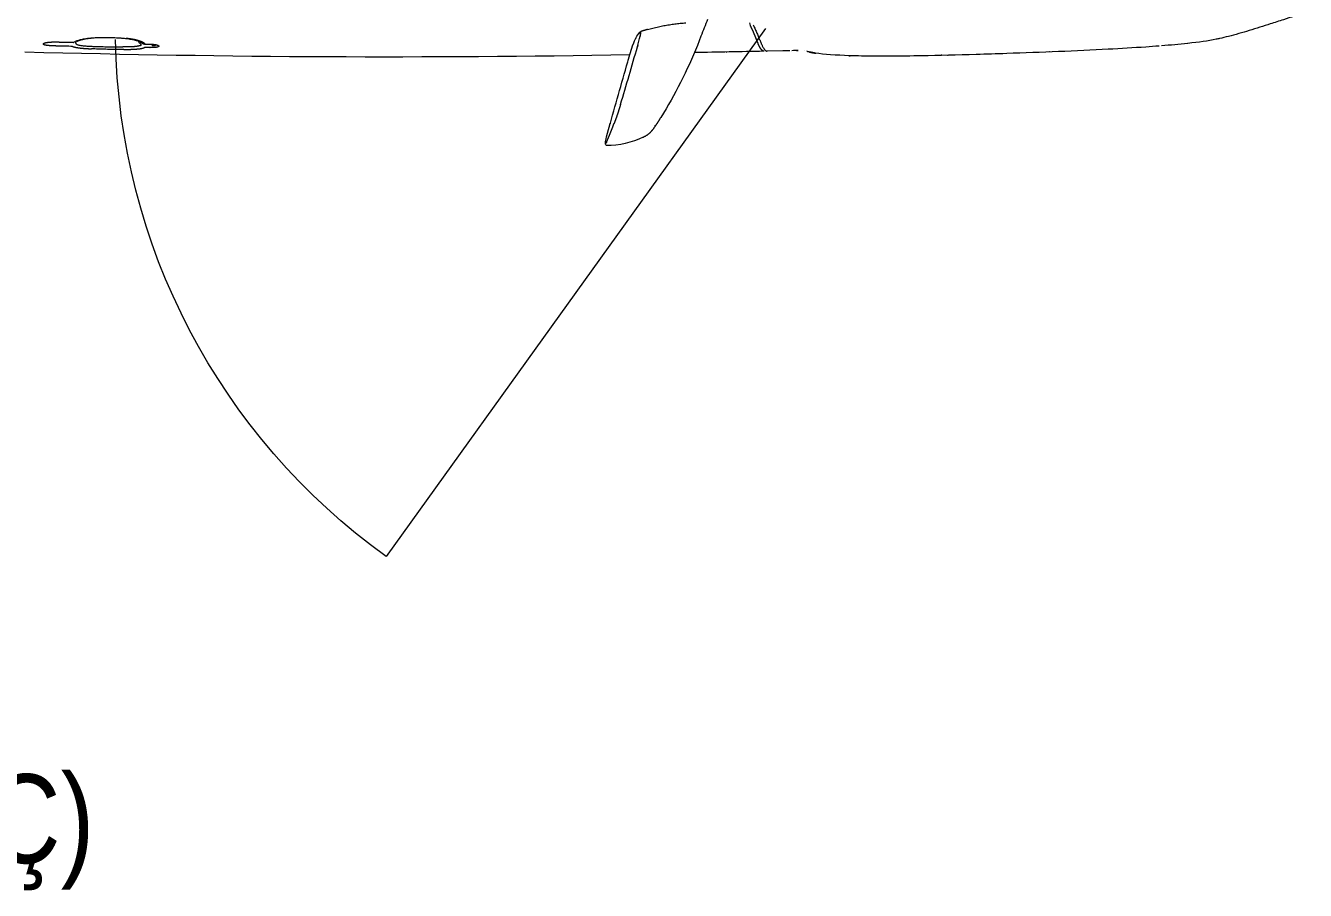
# Model space of a CAD drawing. Extents: x -1073 to 35213, y -1180 to 6950.
# Drawn here: x 18776.1 to 18992.4, y 2379.2 to 2525.3 of the extents above; entities that cross this region are included whole.
import ezdxf
from ezdxf.enums import TextEntityAlignment as Align

# ---------------------------------------------------------------- set-up
doc = ezdxf.new("R2010")
doc.units = 0
doc.header["$LTSCALE"] = 25
doc.layers.get('0').update_dxf_attribs({"color": 9, "lineweight": 9})
doc.layers.add('04', color=9, linetype='Continuous', lineweight=9)
doc.layers.add('21', color=9, linetype='Continuous', lineweight=9)
doc.styles.add('MuuM_TEXT-STANDART', font='ARIALN.TTF')

# ---------------------------------------------------------------- blocks, each defined once
blk = doc.blocks.new('p-araba-polo')
for p, q in [((1.2434, -0.7769), (1.8845, -1.6687)), ((1.2704, -0.7677), (1.2691, -0.7722)), ((1.3524, -0.7899), (1.3581, -0.8058))]:
    blk.add_line(p, q)
at = {"flags": 128}
for points in [[(1.2022, -0.8147), (1.2141, -0.8149), (1.2407, -0.8155)], [(1.5137, -0.9707), (1.5136, -0.9695), (1.5134, -0.9681)]]:
    blk.add_lwpolyline(points, dxfattribs=at)
blk.add_arc((1.2434, -0.7769), 1.0984, 305.7081, 359.024)
for points, degree, knots in [([(0.3308, -0.7495), (0.3436, -0.7542), (0.3636, -0.7609), (0.3938, -0.7706), (0.4254, -0.7806), (0.4544, -0.789), (0.4711, -0.793), (0.4757, -0.7941)], 3, [0, 0, 0, 0, 0.260213, 0.420209, 0.662967, 0.897224, 1, 1, 1, 1]), ([(1.2641, -0.7711), (1.2629, -0.7735), (1.2606, -0.7782), (1.2576, -0.7851), (1.2549, -0.7918), (1.2524, -0.798), (1.251, -0.8014), (1.2503, -0.8031)], 3, [0, 0, 0, 0, 0.200006, 0.400013, 0.600017, 0.800016, 1, 1, 1, 1]), ([(1.4428, -0.7788), (1.4397, -0.778), (1.4335, -0.7763), (1.4242, -0.7741), (1.4149, -0.7722), (1.4057, -0.7706), (1.3964, -0.7693), (1.3872, -0.7682), (1.3811, -0.7677), (1.3781, -0.7674)], 3, [0, 0, 0, 0, 0.142855, 0.285712, 0.42857, 0.571428, 0.714286, 0.857143, 1, 1, 1, 1]), ([(0.4758, -0.7941), (0.4779, -0.7946), (0.4931, -0.7978), (0.5106, -0.8003), (0.5297, -0.8023)], 3, [0, 0, 0, 0, 0.124213, 1, 1, 1, 1]), ([(1.4624, -0.7935), (1.4598, -0.7889), (1.4571, -0.7846), (1.4542, -0.7825), (1.4531, -0.782)], 3, [0, 0, 0, 0, 0.780073, 1, 1, 1, 1]), ([(2.297, -0.8017), (2.2972, -0.8016), (2.301, -0.7987), (2.3136, -0.7955), (2.3248, -0.7943)], 3, [0, 0, 0, 0, 0.178952, 1, 1, 1, 1]), ([(2.3008, -0.8016), (2.3013, -0.8011), (2.3022, -0.8), (2.3025, -0.7993), (2.3027, -0.799)], 3, [0, 0, 0, 0, 0.509408, 1, 1, 1, 1]), ([(2.3786, -0.7927), (2.3767, -0.7926), (2.373, -0.7924), (2.3675, -0.7922), (2.362, -0.7922), (2.3565, -0.7921), (2.3511, -0.7922), (2.3456, -0.7924), (2.3402, -0.7926), (2.3347, -0.7929), (2.3293, -0.7932), (2.3257, -0.7936), (2.3238, -0.7938)], 3, [0, 0, 0, 0, 0.102987, 0.20371, 0.303045, 0.401606, 0.499856, 0.598179, 0.696932, 0.796495, 0.89732, 1, 1, 1, 1]), ([(2.4127, -0.8005), (2.4122, -0.8001), (2.4111, -0.7995), (2.409, -0.7985), (2.4066, -0.7976), (2.4038, -0.7967), (2.4007, -0.7958), (2.3974, -0.7951), (2.3938, -0.7944), (2.3902, -0.7939), (2.3864, -0.7934), (2.3825, -0.793), (2.3799, -0.7928), (2.3786, -0.7927)], 3, [0, 0, 0, 0, 0.094086, 0.18838, 0.282166, 0.375067, 0.46693, 0.557743, 0.647572, 0.736525, 0.824751, 0.912466, 1, 1, 1, 1]), ([(0.578, -0.8067), (0.5852, -0.8073), (0.6136, -0.8094), (0.6943, -0.8142), (0.7938, -0.8181), (0.9022, -0.8216), (0.9869, -0.8238), (1.0486, -0.8241), (1.0808, -0.8236)], 3, [0, 0, 0, 0, 0.049552, 0.182368, 0.511137, 0.607099, 0.78604, 1, 1, 1, 1]), ([(0.5894, -0.8074), (0.5894, -0.8074), (0.5894, -0.8074), (0.5894, -0.8074), (0.5894, -0.8074), (0.5894, -0.8074), (0.5894, -0.8074), (0.5894, -0.8074), (0.5894, -0.8074), (0.5894, -0.8074), (0.5894, -0.8074), (0.5894, -0.8074), (0.5894, -0.8074), (0.5894, -0.8074), (0.5894, -0.8074)], 7, [0, 0, 0, 0, 0, 0, 0, 0, 1, 1, 1, 1, 1, 1, 1, 1, 1, 1, 1, 1, 1, 1, 1]), ([(1.1685, -0.817), (1.1673, -0.8173), (1.1645, -0.8178), (1.1614, -0.8183), (1.1596, -0.8186)], 3, [0, 0, 0, 0, 0.431347, 1, 1, 1, 1]), ([(1.1747, -0.8151), (1.1747, -0.8151), (1.1747, -0.8151), (1.1747, -0.8151), (1.1747, -0.8151), (1.1747, -0.8151), (1.1747, -0.8151), (1.1747, -0.8151), (1.1747, -0.8151), (1.1747, -0.8151), (1.1747, -0.8151)], 5, [0, 0, 0, 0, 0, 0, 1, 1, 1, 1, 1, 1.000001, 1.000001, 1.000001, 1.000001, 1.000001, 1.000001]), ([(1.1747, -0.8151), (1.1747, -0.8151), (1.1747, -0.8151), (1.1747, -0.8151), (1.1747, -0.8151), (1.1747, -0.8151), (1.1747, -0.8151)], 3, [0, 0, 0, 0, 1, 1, 1, 1.000001, 1.000001, 1.000001, 1.000001]), ([(1.1766, -0.815), (1.1766, -0.815), (1.1766, -0.815), (1.1766, -0.815), (1.1766, -0.815), (1.1766, -0.815), (1.1766, -0.815)], 3, [0, 0, 0, 0, 1, 1, 1, 1, 1, 1, 1]), ([(1.191, -0.8144), (1.1909, -0.8144), (1.1897, -0.8144), (1.1862, -0.8144), (1.1896, -0.8144), (1.1952, -0.8145), (1.1986, -0.8146)], 3, [0, 0, 0, 0, 0.113468, 0.583142, 0.713373, 1, 1, 1, 1]), ([(1.2503, -0.8031), (1.2499, -0.8039), (1.2491, -0.8056), (1.2481, -0.8076), (1.2471, -0.8093), (1.2462, -0.8107), (1.2453, -0.8119), (1.2445, -0.8129), (1.2438, -0.8137), (1.2431, -0.8143), (1.2425, -0.8148), (1.2419, -0.8151), (1.2414, -0.8154), (1.241, -0.8155), (1.2407, -0.8155), (1.2406, -0.8155)], 3, [0, 0, 0, 0, 0.07794, 0.15591, 0.233922, 0.311977, 0.39007, 0.468193, 0.546341, 0.624507, 0.702688, 0.780882, 0.859085, 0.937296, 1, 1, 1, 1]), ([(1.2457, -0.8156), (1.2458, -0.8156), (1.2463, -0.8156), (1.2468, -0.8154), (1.2471, -0.8153)], 3, [0, 0, 0, 0, 0.428562, 1, 1, 1, 1]), ([(1.3093, -0.8169), (1.3093, -0.8169), (1.3091, -0.8171), (1.3093, -0.8173), (1.3095, -0.8173), (1.3096, -0.8173)], 3, [0, 0, 0, 0, 0.249605, 0.624714, 1, 1, 1, 1]), ([(2.2716, -0.8049), (2.2712, -0.805), (2.2703, -0.8053), (2.2693, -0.8057), (2.2687, -0.8062), (2.2682, -0.8066), (2.2682, -0.8069), (2.2682, -0.8071)], 3, [0, 0, 0, 0, 0.200032, 0.399941, 0.599916, 0.79985, 1, 1, 1, 1]), ([(2.2737, -0.8044), (2.2733, -0.8045), (2.2726, -0.8046), (2.2719, -0.8048), (2.2716, -0.8049)], 3, [0, 0, 0, 0, 0.50004, 1, 1, 1, 1]), ([(2.2722, -0.8088), (2.2727, -0.8089), (2.2738, -0.8091), (2.2758, -0.8092), (2.2772, -0.8093), (2.2779, -0.8094)], 3, [0, 0, 0, 0, 0.335117, 0.665479, 1, 1, 1, 1]), ([(2.2768, -0.8039), (2.2763, -0.804), (2.2752, -0.8041), (2.2742, -0.8043), (2.2737, -0.8044)], 3, [0, 0, 0, 0, 0.500746, 1, 1, 1, 1]), ([(2.2741, -0.8055), (2.2741, -0.8055), (2.2742, -0.8056), (2.2743, -0.8056), (2.2744, -0.8057), (2.2746, -0.8057), (2.2748, -0.8058), (2.275, -0.8058), (2.2752, -0.8058), (2.2754, -0.8059), (2.2757, -0.8059), (2.2759, -0.8059), (2.2762, -0.8059), (2.2765, -0.8059), (2.2768, -0.8059), (2.277, -0.8059), (2.2773, -0.8059), (2.2776, -0.8059), (2.2779, -0.8059), (2.2782, -0.8059), (2.2785, -0.8058), (2.2787, -0.8058), (2.279, -0.8058), (2.2792, -0.8057), (2.2794, -0.8057), (2.2796, -0.8056), (2.2797, -0.8056), (2.2798, -0.8055), (2.2799, -0.8054), (2.28, -0.8054), (2.28, -0.8053), (2.28, -0.8053), (2.28, -0.8052), (2.2799, -0.8051), (2.2798, -0.8051), (2.2797, -0.805), (2.2796, -0.805), (2.2794, -0.805), (2.2792, -0.8049), (2.2791, -0.8049), (2.2788, -0.8048), (2.2786, -0.8048), (2.2783, -0.8048), (2.2781, -0.8048), (2.2778, -0.8048), (2.2775, -0.8047), (2.2773, -0.8047), (2.277, -0.8047), (2.2767, -0.8048), (2.2764, -0.8048), (2.2761, -0.8048), (2.2758, -0.8048), (2.2755, -0.8048), (2.2753, -0.8049), (2.275, -0.8049), (2.2748, -0.805), (2.2746, -0.805), (2.2744, -0.8051), (2.2743, -0.8051), (2.2742, -0.8052), (2.2741, -0.8052), (2.274, -0.8053), (2.274, -0.8054), (2.274, -0.8054), (2.2741, -0.8055)], 2, [0, 0, 0, 0.03125, 0.03125, 0.0625, 0.0625, 0.09375, 0.09375, 0.125, 0.125, 0.15625, 0.15625, 0.1875, 0.1875, 0.21875, 0.21875, 0.25, 0.25, 0.28125, 0.28125, 0.3125, 0.3125, 0.34375, 0.34375, 0.375, 0.375, 0.40625, 0.40625, 0.4375, 0.4375, 0.46875, 0.46875, 0.5, 0.5, 0.53125, 0.53125, 0.5625, 0.5625, 0.59375, 0.59375, 0.625, 0.625, 0.65625, 0.65625, 0.6875, 0.6875, 0.71875, 0.71875, 0.75, 0.75, 0.78125, 0.78125, 0.8125, 0.8125, 0.84375, 0.84375, 0.875, 0.875, 0.90625, 0.90625, 0.9375, 0.9375, 0.96875, 0.96875, 1, 1, 1]), ([(2.2779, -0.8094), (2.2791, -0.8094), (2.2814, -0.8095), (2.2838, -0.8095), (2.285, -0.8094)], 3, [0, 0, 0, 0, 0.498978, 1, 1, 1, 1]), ([(2.297, -0.8017), (2.2969, -0.8018), (2.2963, -0.8023), (2.295, -0.803), (2.2938, -0.8032), (2.2932, -0.8032)], 3, [0, 0, 0, 0, 0.130291, 0.564489, 1, 1, 1, 1]), ([(2.2983, -0.8049), (2.2987, -0.8043), (2.2995, -0.8032), (2.3004, -0.8021), (2.3008, -0.8016)], 3, [0, 0, 0, 0, 0.500003, 1, 1, 1, 1]), ([(2.2989, -0.8054), (2.2988, -0.8053), (2.2986, -0.8052), (2.2984, -0.805), (2.2983, -0.8049)], 3, [0, 0, 0, 0, 0.500356, 1, 1, 1, 1]), ([(2.2986, -0.8051), (2.2986, -0.8051), (2.2986, -0.8051), (2.2986, -0.8051), (2.2986, -0.8051), (2.2986, -0.8051), (2.2986, -0.8051), (2.2986, -0.8051), (2.2986, -0.8051), (2.2986, -0.8051), (2.2986, -0.8051)], 5, [0, 0, 0, 0, 0, 0, 1, 1, 1, 1, 1, 1.000001, 1.000001, 1.000001, 1.000001, 1.000001, 1.000001]), ([(2.2998, -0.8059), (2.2997, -0.8058), (2.2993, -0.8057), (2.2991, -0.8055), (2.2989, -0.8054)], 3, [0, 0, 0, 0, 0.50055, 1, 1, 1, 1]), ([(2.3275, -0.8125), (2.3294, -0.8126), (2.333, -0.8126), (2.3386, -0.8125), (2.3441, -0.8125), (2.3495, -0.8124), (2.355, -0.8123), (2.3604, -0.8122), (2.3659, -0.8121), (2.3713, -0.8119), (2.3768, -0.8117), (2.3804, -0.8115), (2.3822, -0.8115)], 3, [0, 0, 0, 0, 0.102849, 0.203676, 0.303192, 0.4019, 0.500189, 0.598402, 0.69691, 0.796181, 0.896881, 1, 1, 1, 1]), ([(2.38, -0.8073), (2.3784, -0.8073), (2.3751, -0.8074), (2.37, -0.8076), (2.3649, -0.8077), (2.3598, -0.8078), (2.3547, -0.8079), (2.3495, -0.808), (2.3444, -0.8081), (2.3392, -0.8082), (2.3341, -0.8083), (2.3308, -0.8083), (2.3291, -0.8083)], 3, [0, 0, 0, 0, 0.1002, 0.200233, 0.300317, 0.400316, 0.500131, 0.599928, 0.699887, 0.799935, 0.899923, 1, 1, 1, 1]), ([(2.4069, -0.804), (2.4065, -0.8042), (2.4056, -0.8046), (2.4038, -0.8051), (2.4017, -0.8055), (2.3992, -0.8059), (2.3965, -0.8062), (2.3935, -0.8065), (2.3903, -0.8067), (2.387, -0.8069), (2.3836, -0.8071), (2.3812, -0.8072), (2.38, -0.8073)], 3, [0, 0, 0, 0, 0.099981, 0.199964, 0.299947, 0.399942, 0.499946, 0.599951, 0.699957, 0.799971, 0.899986, 1, 1, 1, 1]), ([(2.4078, -0.8035), (2.4077, -0.8036), (2.4074, -0.8038), (2.4071, -0.8039), (2.4069, -0.804)], 3, [0, 0, 0, 0, 0.500231, 1, 1, 1, 1]), ([(2.4088, -0.802), (2.4088, -0.8022), (2.4086, -0.8028), (2.4081, -0.8033), (2.4078, -0.8035)], 3, [0, 0, 0, 0, 0.494147, 1, 1, 1, 1]), ([(2.4141, -0.8073), (2.4182, -0.8072), (2.4266, -0.8071), (2.4349, -0.8069), (2.4391, -0.8068)], 3, [0, 0, 0, 0, 0.500013, 1, 1, 1, 1]), ([(2.4391, -0.8068), (2.4409, -0.8067), (2.4445, -0.8066), (2.4481, -0.8064), (2.4499, -0.8063)], 3, [0, 0, 0, 0, 0.500042, 1, 1, 1, 1]), ([(2.4499, -0.8063), (2.4506, -0.8063), (2.4519, -0.8062), (2.4532, -0.8061), (2.4538, -0.8061)], 3, [0, 0, 0, 0, 0.500317, 1, 1, 1, 1]), ([(2.4538, -0.8061), (2.4544, -0.806), (2.4557, -0.8059), (2.4569, -0.8058), (2.4575, -0.8057)], 3, [0, 0, 0, 0, 0.500536, 1, 1, 1, 1]), ([(2.4595, -0.801), (2.4592, -0.8009), (2.4586, -0.8007), (2.4578, -0.8006), (2.4574, -0.8006)], 3, [0, 0, 0, 0, 0.499947, 1, 1, 1, 1]), ([(2.463, -0.8024), (2.4629, -0.8023), (2.4626, -0.802), (2.4618, -0.8016), (2.4608, -0.8013), (2.46, -0.8011), (2.4595, -0.801)], 3, [0, 0, 0, 0, 0.250841, 0.501885, 0.750982, 1, 1, 1, 1]), ([(1.4494, -0.9597), (1.4494, -0.9597), (1.4494, -0.9597), (1.4494, -0.9597), (1.4494, -0.9597), (1.4494, -0.9597), (1.4494, -0.9597)], 3, [0, 0, 0, 0, 1, 1, 1, 1.000001, 1.000001, 1.000001, 1.000001]), ([(1.4495, -0.9599), (1.4495, -0.9599), (1.4495, -0.9599), (1.4495, -0.9599), (1.4495, -0.9599), (1.4495, -0.9599), (1.4495, -0.9599)], 3, [0, 0, 0, 0, 1, 1, 1, 1.000001, 1.000001, 1.000001, 1.000001]), ([(1.4495, -0.9599), (1.4495, -0.9599), (1.4495, -0.9599), (1.4495, -0.9599), (1.4495, -0.9599), (1.4495, -0.9599), (1.4495, -0.9599)], 3, [0, 0, 0, 0, 1, 1, 1, 1.000001, 1.000001, 1.000001, 1.000001]), ([(1.4495, -0.9602), (1.4495, -0.9602), (1.4495, -0.9602), (1.4495, -0.9602), (1.4495, -0.9602), (1.4495, -0.9602), (1.4495, -0.9602)], 3, [0, 0, 0, 0, 1, 1, 1, 1, 1, 1, 1]), ([(1.4495, -0.9603), (1.4495, -0.9603), (1.4495, -0.9603), (1.4495, -0.9603), (1.4495, -0.9603), (1.4495, -0.9603), (1.4495, -0.9603)], 3, [0, 0, 0, 0, 1, 1, 1, 1, 1, 1, 1]), ([(1.4497, -0.9607), (1.4497, -0.9607), (1.4497, -0.9607), (1.4497, -0.9607), (1.4497, -0.9607), (1.4497, -0.9607), (1.4497, -0.9607)], 3, [0, 0, 0, 0, 1, 1, 1, 1.000001, 1.000001, 1.000001, 1.000001])]:
    blk.add_open_spline(points, degree=degree, knots=knots)
for points, degree in [([(1.2691, -0.7722), (1.2662, -0.7781), (1.2636, -0.7837), (1.2613, -0.7892), (1.2593, -0.7946), (1.2574, -0.7994), (1.2557, -0.8032)], 6), ([(1.3412, -0.7619), (1.3449, -0.7712), (1.3486, -0.7806), (1.3524, -0.7899)], 3), ([(1.3844, -0.7736), (1.3844, -0.7736), (1.3845, -0.7736), (1.3845, -0.7736), (1.3845, -0.7736)], 4), ([(1.3845, -0.7736), (1.3845, -0.7736), (1.3845, -0.7736), (1.3845, -0.7736)], 3), ([(1.4428, -0.7788), (1.444, -0.7792), (1.4452, -0.7795), (1.4465, -0.7799), (1.4477, -0.7803), (1.4489, -0.7807), (1.4502, -0.781), (1.4514, -0.7814), (1.4526, -0.7818)], 8), ([(1.4526, -0.7818), (1.4527, -0.7819), (1.4528, -0.7819), (1.4528, -0.7819), (1.4529, -0.7819), (1.453, -0.782), (1.4531, -0.782), (1.4532, -0.782)], 7), ([(1.4545, -0.7837), (1.4542, -0.7826), (1.4535, -0.7821), (1.4526, -0.7818)], 3), ([(1.4526, -0.7818), (1.4535, -0.7821), (1.4542, -0.7826), (1.4545, -0.7837)], 3), ([(1.4544, -0.7868), (1.4547, -0.7861), (1.4548, -0.7852), (1.4546, -0.7845)], 3), ([(1.4546, -0.7845), (1.4548, -0.7852), (1.4547, -0.7861), (1.4544, -0.7868)], 3), ([(1.455, -0.7901), (1.4547, -0.789), (1.4546, -0.7881), (1.4545, -0.7875)], 3), ([(1.4549, -0.7896), (1.4549, -0.7898), (1.455, -0.79), (1.455, -0.7901)], 3), ([(1.4597, -0.8079), (1.4579, -0.8017), (1.456, -0.795), (1.455, -0.7901)], 3), ([(1.462, -0.7931), (1.4623, -0.7933), (1.4625, -0.7937), (1.4626, -0.7941)], 3), ([(1.4626, -0.7941), (1.4625, -0.7937), (1.4623, -0.7933), (1.462, -0.7931)], 3), ([(1.4674, -0.8052), (1.4652, -0.7989), (1.4637, -0.796), (1.4624, -0.7935)], 3), ([(2.2917, -0.8033), (2.2934, -0.8013), (2.2971, -0.7992), (2.3027, -0.7971), (2.3094, -0.7957), (2.3164, -0.7946), (2.3238, -0.7938)], 6), ([(2.3027, -0.799), (2.3027, -0.7989), (2.3027, -0.7989), (2.3027, -0.7989)], 3), ([(2.3248, -0.7943), (2.3419, -0.7927), (2.3604, -0.7923), (2.3779, -0.7933)], 3), ([(2.3779, -0.7933), (2.3912, -0.7942), (2.4044, -0.7974), (2.408, -0.7997)], 3), ([(2.4088, -0.802), (2.409, -0.8013), (2.4089, -0.8007), (2.4086, -0.8)], 3), ([(2.4377, -0.7999), (2.4327, -0.8), (2.4277, -0.8001), (2.4227, -0.8002), (2.4177, -0.8003), (2.4127, -0.8005)], 5), ([(2.4486, -0.7999), (2.4464, -0.7998), (2.4443, -0.7998), (2.4421, -0.7998), (2.4399, -0.7998), (2.4377, -0.7999)], 5), ([(2.4574, -0.8006), (2.4558, -0.8003), (2.4541, -0.8001), (2.4523, -0.8), (2.4504, -0.7999), (2.4486, -0.7999)], 5), ([(0.5299, -0.8023), (0.5443, -0.8039), (0.5588, -0.8052), (0.5741, -0.8064)], 3), ([(0.7638, -0.8164), (0.7637, -0.8164), (0.7637, -0.8163), (0.7636, -0.8162), (0.7635, -0.8161), (0.7634, -0.8159)], 5), ([(0.7638, -0.8164), (0.7637, -0.8164), (0.7637, -0.8163), (0.7636, -0.8162), (0.7635, -0.8161), (0.7634, -0.8159)], 5), ([(1.1009, -0.8231), (1.1242, -0.8223), (1.1443, -0.821), (1.1589, -0.8187)], 3), ([(1.1596, -0.8186), (1.1593, -0.8187), (1.1591, -0.8187), (1.1588, -0.8188), (1.1585, -0.8188), (1.1583, -0.8188)], 5), ([(1.1596, -0.8186), (1.1593, -0.8187), (1.1591, -0.8187), (1.1588, -0.8188), (1.1585, -0.8188), (1.1583, -0.8188)], 5), ([(1.1589, -0.8187), (1.1624, -0.8182), (1.1655, -0.8176), (1.1686, -0.817)], 3), ([(1.1596, -0.8186), (1.1623, -0.8181), (1.165, -0.8176), (1.1677, -0.8171), (1.1705, -0.8166), (1.1732, -0.816)], 5), ([(1.1686, -0.817), (1.167, -0.8173), (1.1652, -0.8177), (1.1634, -0.818), (1.1615, -0.8183), (1.1596, -0.8186)], 5), ([(1.1778, -0.815), (1.1778, -0.815), (1.1778, -0.815), (1.1778, -0.815), (1.1778, -0.815), (1.1778, -0.815), (1.1778, -0.815)], 6), ([(1.1778, -0.815), (1.1778, -0.815), (1.1778, -0.815), (1.1778, -0.815), (1.1778, -0.815), (1.1778, -0.815)], 5), ([(1.2021, -0.8147), (1.2022, -0.8147), (1.2023, -0.8147), (1.2023, -0.8147)], 3), ([(1.2459, -0.8156), (1.2461, -0.8156), (1.2463, -0.8156), (1.2465, -0.8155), (1.2468, -0.8154), (1.2471, -0.8153)], 5), ([(1.2462, -0.8156), (1.2852, -0.8164), (1.3242, -0.8172), (1.3633, -0.8178)], 3), ([(1.2471, -0.8153), (1.248, -0.8148), (1.249, -0.814), (1.2503, -0.8126), (1.2518, -0.8109), (1.2536, -0.8078), (1.2557, -0.8032)], 6), ([(1.2557, -0.8032), (1.2557, -0.8032), (1.2557, -0.8032), (1.2557, -0.8032)], 3), ([(1.3096, -0.8173), (1.3094, -0.8173), (1.3093, -0.8173), (1.3092, -0.8173), (1.3091, -0.8171), (1.3092, -0.817), (1.3093, -0.8168)], 6), ([(1.3581, -0.8058), (1.3759, -0.8479), (1.3959, -0.8891), (1.4202, -0.9276)], 3), ([(1.4591, -0.8058), (1.4592, -0.8061), (1.4592, -0.8064), (1.4593, -0.8067), (1.4594, -0.807), (1.4595, -0.8073), (1.4596, -0.8076), (1.4597, -0.8079)], 7), ([(1.4597, -0.8079), (1.4595, -0.8072), (1.4593, -0.8065), (1.4591, -0.8058)], 3), ([(1.4597, -0.8079), (1.4597, -0.8079), (1.4597, -0.8079), (1.4597, -0.8079)], 3), ([(1.4597, -0.8079), (1.4597, -0.8079), (1.4597, -0.8079), (1.4597, -0.8079)], 3), ([(1.4882, -0.9052), (1.4785, -0.8731), (1.4689, -0.8405), (1.4597, -0.8079)], 3), ([(1.4673, -0.8051), (1.4674, -0.8052), (1.4675, -0.8053), (1.4675, -0.8054)], 3), ([(1.4675, -0.8054), (1.4675, -0.8053), (1.4674, -0.8052), (1.4673, -0.8051)], 3), ([(1.474, -0.8265), (1.4732, -0.8236), (1.4722, -0.8203), (1.4712, -0.817), (1.4702, -0.8138), (1.4693, -0.8107), (1.4683, -0.8078), (1.4675, -0.8054)], 7), ([(1.4726, -0.8217), (1.8132, -0.8277), (2.154, -0.8262), (2.4946, -0.8171)], 3), ([(2.2682, -0.8071), (2.2683, -0.8075), (2.2688, -0.8079), (2.2696, -0.8082), (2.2707, -0.8085), (2.2722, -0.8088)], 5), ([(2.2737, -0.8044), (2.2732, -0.8045), (2.2728, -0.8046), (2.2724, -0.8047), (2.272, -0.8048), (2.2716, -0.8049)], 5), ([(2.2839, -0.8035), (2.2825, -0.8035), (2.2809, -0.8036), (2.2796, -0.8037), (2.2782, -0.8038), (2.2768, -0.8039)], 5), ([(2.2779, -0.8094), (2.2793, -0.8094), (2.2807, -0.8094), (2.2821, -0.8095), (2.2836, -0.8095), (2.285, -0.8094)], 5), ([(2.2917, -0.8033), (2.2906, -0.8033), (2.2894, -0.8033), (2.2883, -0.8034), (2.2872, -0.8034), (2.2861, -0.8034), (2.285, -0.8035), (2.2839, -0.8035)], 7), ([(2.2917, -0.8033), (2.2891, -0.8034), (2.2865, -0.8034), (2.2839, -0.8035)], 3), ([(2.285, -0.8094), (2.2867, -0.8094), (2.2881, -0.8094), (2.2897, -0.8094), (2.2913, -0.8094), (2.2929, -0.8094)], 5), ([(2.285, -0.8094), (2.2876, -0.8094), (2.2902, -0.8094), (2.2929, -0.8094)], 3), ([(2.2932, -0.8032), (2.2927, -0.8032), (2.2922, -0.8033), (2.2917, -0.8033)], 3), ([(2.2932, -0.8032), (2.2929, -0.8033), (2.2926, -0.8033), (2.2923, -0.8033), (2.292, -0.8033), (2.2917, -0.8033)], 5), ([(2.3275, -0.8125), (2.3198, -0.8125), (2.3127, -0.8123), (2.3055, -0.812), (2.2994, -0.8115), (2.2952, -0.8105), (2.2929, -0.8094)], 6), ([(2.2983, -0.8049), (2.2984, -0.805), (2.2985, -0.805), (2.2986, -0.8051), (2.2986, -0.8052), (2.2987, -0.8053), (2.2988, -0.8053), (2.2989, -0.8054)], 7), ([(2.2989, -0.8054), (2.2992, -0.8056), (2.2995, -0.8057), (2.2998, -0.8059)], 3), ([(2.2998, -0.8059), (2.302, -0.8069), (2.3057, -0.8077), (2.3109, -0.8081), (2.3168, -0.8082), (2.3226, -0.8083), (2.3291, -0.8083)], 6), ([(2.4141, -0.8073), (2.412, -0.8084), (2.4082, -0.8094), (2.4026, -0.8101), (2.3961, -0.8107), (2.3894, -0.8111), (2.3822, -0.8115)], 6), ([(2.4127, -0.8004), (2.4127, -0.8005), (2.4127, -0.8005), (2.4127, -0.8005), (2.4127, -0.8005)], 4), ([(2.4127, -0.8004), (2.4127, -0.8005), (2.4127, -0.8005), (2.4127, -0.8005), (2.4127, -0.8005)], 4), ([(2.4391, -0.8068), (2.4412, -0.8067), (2.4435, -0.8066), (2.4456, -0.8066), (2.4478, -0.8065), (2.4499, -0.8063)], 5), ([(2.4499, -0.8063), (2.4507, -0.8063), (2.4515, -0.8063), (2.4523, -0.8062), (2.453, -0.8062), (2.4538, -0.8061)], 5), ([(2.4595, -0.801), (2.4592, -0.8009), (2.4588, -0.8008), (2.4583, -0.8007), (2.4579, -0.8006), (2.4574, -0.8006)], 5), ([(2.4575, -0.8057), (2.4594, -0.8055), (2.4611, -0.8051), (2.4623, -0.8048), (2.4631, -0.8044), (2.4633, -0.804)], 5), ([(2.463, -0.8024), (2.4627, -0.8021), (2.4622, -0.8018), (2.4615, -0.8015), (2.4606, -0.8012), (2.4595, -0.801)], 5), ([(2.4633, -0.804), (2.4634, -0.8036), (2.4635, -0.8034), (2.4634, -0.803), (2.4633, -0.8028), (2.463, -0.8024)], 5), ([(0.9357, -0.8222), (0.9352, -0.8222), (0.9348, -0.8222), (0.9343, -0.8222)], 3), ([(0.9453, -0.8224), (0.9455, -0.8224), (0.9457, -0.8224), (0.9459, -0.8223), (0.9461, -0.8222), (0.9463, -0.8221)], 5), ([(0.9453, -0.8224), (0.9455, -0.8224), (0.9457, -0.8224), (0.9459, -0.8223), (0.9461, -0.8222), (0.9463, -0.8221)], 5), ([(1.0811, -0.8236), (1.0881, -0.8235), (1.0946, -0.8233), (1.1009, -0.8231)], 3), ([(1.1004, -0.8231), (1.1009, -0.8231), (1.1013, -0.8231), (1.1018, -0.8231), (1.1022, -0.823), (1.1026, -0.8229)], 5), ([(1.1026, -0.8229), (1.1022, -0.823), (1.1018, -0.8231), (1.1013, -0.8231), (1.1009, -0.8231), (1.1004, -0.8231)], 5), ([(1.1014, -0.8231), (1.1013, -0.8231), (1.1011, -0.8231), (1.101, -0.8231), (1.1008, -0.8231), (1.1007, -0.8231), (1.1006, -0.8231), (1.1004, -0.8231)], 7), ([(1.1004, -0.8231), (1.1008, -0.8231), (1.1011, -0.8231), (1.1015, -0.8231)], 3), ([(1.5054, -0.937), (1.4952, -0.9003), (1.4846, -0.8634), (1.474, -0.8265)], 3), ([(1.474, -0.8265), (1.474, -0.8265), (1.474, -0.8265), (1.474, -0.8265)], 3), ([(1.4752, -0.8307), (1.475, -0.8301), (1.4749, -0.8295), (1.4747, -0.8289), (1.4745, -0.8283), (1.4743, -0.8277), (1.4742, -0.8271), (1.474, -0.8265)], 7), ([(1.474, -0.8265), (1.474, -0.8265), (1.474, -0.8265), (1.474, -0.8265)], 3), ([(1.4882, -0.9052), (1.4901, -0.9113), (1.4914, -0.9158), (1.4931, -0.9211), (1.495, -0.9267), (1.4964, -0.9304), (1.4978, -0.9343), (1.4991, -0.9376)], 7), ([(1.4882, -0.9052), (1.4882, -0.9052), (1.4882, -0.9052), (1.4882, -0.9052)], 3), ([(1.4882, -0.9052), (1.4882, -0.9052), (1.4882, -0.9052), (1.4882, -0.9052)], 3), ([(1.4496, -0.9605), (1.4386, -0.9555), (1.4345, -0.9495), (1.4302, -0.9441), (1.4257, -0.9363), (1.4202, -0.9276)], 5), ([(1.4202, -0.9276), (1.4202, -0.9277), (1.4203, -0.9277), (1.4203, -0.9278)], 3), ([(1.4203, -0.9278), (1.4203, -0.9278), (1.4202, -0.9277), (1.4202, -0.9277), (1.4202, -0.9277), (1.4202, -0.9276)], 5), ([(1.4295, -0.9406), (1.4295, -0.9407), (1.4296, -0.9408), (1.4297, -0.9409)], 3), ([(1.4296, -0.9409), (1.4296, -0.9408), (1.4295, -0.9407), (1.4295, -0.9406)], 3), ([(1.4991, -0.9376), (1.499, -0.9371), (1.4986, -0.9368), (1.4981, -0.9366)], 3), ([(1.4984, -0.9396), (1.4984, -0.9396), (1.4984, -0.9396), (1.4984, -0.9396), (1.4984, -0.9396), (1.4984, -0.9396)], 5), ([(1.4988, -0.937), (1.4989, -0.9372), (1.499, -0.9374), (1.4991, -0.9376)], 3), ([(1.5119, -0.9689), (1.5104, -0.9659), (1.5088, -0.9621), (1.5069, -0.9576), (1.505, -0.9529), (1.5031, -0.948), (1.5011, -0.9429), (1.4991, -0.9376)], 7), ([(1.5054, -0.9369), (1.5055, -0.937), (1.5053, -0.9371), (1.5048, -0.9369)], 3), ([(1.5108, -0.9561), (1.5101, -0.9537), (1.5094, -0.9511), (1.5087, -0.9484), (1.5079, -0.9456), (1.5071, -0.9428), (1.5063, -0.9399), (1.5054, -0.9369)], 7), ([(1.45, -0.961), (1.4499, -0.9609), (1.4497, -0.9608), (1.4496, -0.9605)], 3), ([(1.4496, -0.9605), (1.4497, -0.9607), (1.4498, -0.9608), (1.4498, -0.9609), (1.4499, -0.9609), (1.45, -0.961)], 5), ([(1.4499, -0.9609), (1.4693, -0.9696), (1.4905, -0.9751), (1.5118, -0.9747)], 3), ([(1.5134, -0.9681), (1.5131, -0.9657), (1.5123, -0.9616), (1.5108, -0.9563)], 3), ([(1.5119, -0.9689), (1.5119, -0.9689), (1.5119, -0.9689), (1.512, -0.9689), (1.512, -0.9689), (1.512, -0.9689)], 5), ([(1.512, -0.9689), (1.512, -0.9689), (1.512, -0.9689), (1.512, -0.9689), (1.5119, -0.9689), (1.5119, -0.9689), (1.5119, -0.9689), (1.5119, -0.9689)], 7), ([(1.5119, -0.9747), (1.5141, -0.9734), (1.5135, -0.972), (1.5137, -0.9707)], 3), ([(1.5126, -0.9702), (1.5125, -0.97), (1.5124, -0.9698), (1.5123, -0.9697), (1.5122, -0.9695), (1.5121, -0.9693), (1.5121, -0.9691), (1.512, -0.9689)], 7), ([(1.512, -0.9689), (1.5121, -0.9691), (1.5121, -0.9693), (1.5122, -0.9695), (1.5123, -0.9697), (1.5124, -0.9699), (1.5125, -0.97), (1.5126, -0.9702)], 7), ([(1.5126, -0.9702), (1.5129, -0.9708), (1.5132, -0.9712), (1.5134, -0.9714), (1.5136, -0.9714), (1.5137, -0.9712), (1.5137, -0.9707), (1.5136, -0.97)], 7)]:
    blk.add_open_spline(points, degree=degree)

msp = doc.modelspace()

# ---------------------------------------------------------------- block references
at = {"layer": '04', "xscale": -100, "yscale": 100, "zscale": 100}
msp.add_blockref('p-araba-polo', (19025.5, 2602.5), dxfattribs=at)

# ---------------------------------------------------------------- texts
at = {"layer": '21', "style": 'MuuM_TEXT-STANDART'}
msp.add_text('SATIŞ ALANI (13 ARAÇ)', height=15, dxfattribs=at).set_placement((18595.88, 2379.33), align=Align.BOTTOM_LEFT)

doc.saveas('drawing.dxf')
